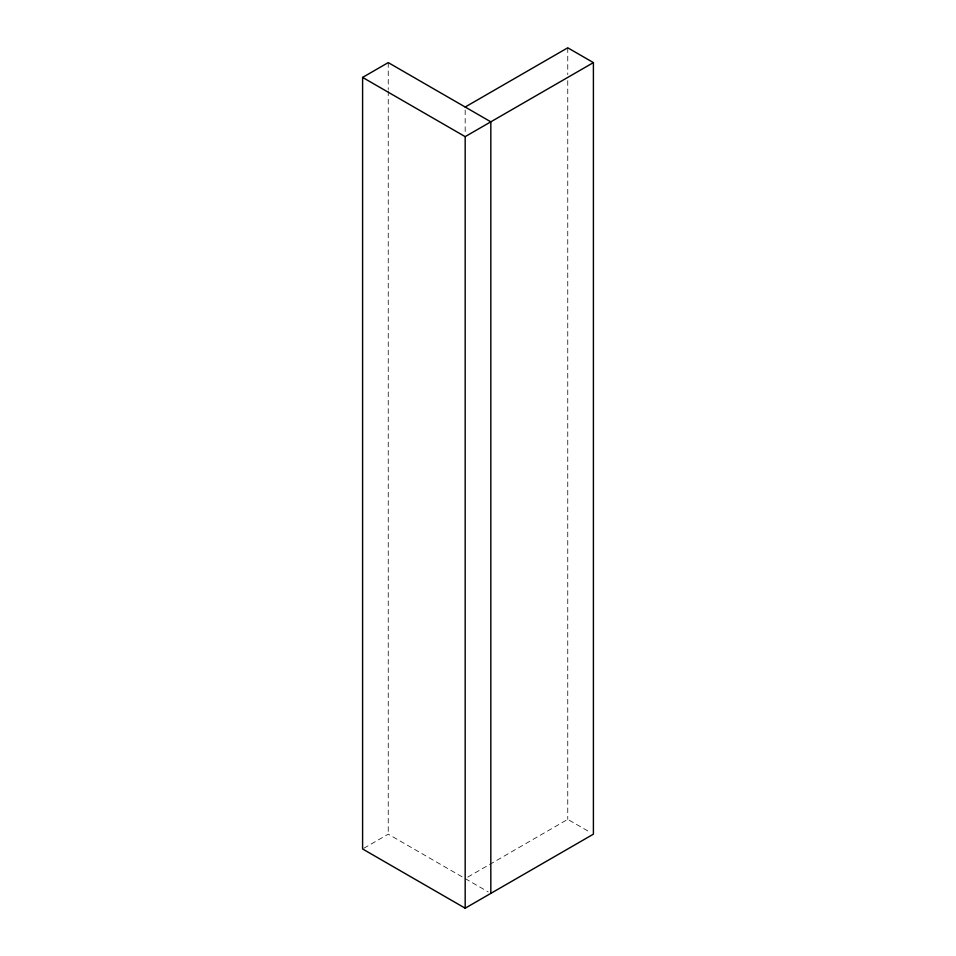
<?xml version="1.0" encoding="UTF-8"?>
<svg xmlns="http://www.w3.org/2000/svg" width="956" height="956" viewBox="0 0 956 956"><rect width="100%" height="100%" fill="white"/><g stroke="black" fill="none" stroke-linecap="round" stroke-linejoin="round"><path stroke-width="0.72" stroke-dasharray="4.78 3.58" d="M363.889 848.235L388.244 834.17L463.899 877.847M467.747 877.106L488.253 865.264M489.544 864.523L567.756 819.364L590.832 832.688M465.178 878.588L488.253 891.912M567.756 47.8L567.756 74.664M567.756 80.639L567.756 819.364M465.178 110L465.178 133.888M388.244 62.606L388.244 89.47M388.244 90.963L388.244 834.17"/><path stroke-width="1.43" d="M465.178 107.024L567.756 47.8L593.401 62.606L593.401 834.17L465.178 908.2L362.599 848.976L362.599 77.412L388.244 62.606L490.822 121.83L490.822 893.394M362.599 77.412L465.178 136.636L593.401 62.606M465.178 136.636L465.178 908.2"/></g></svg>
